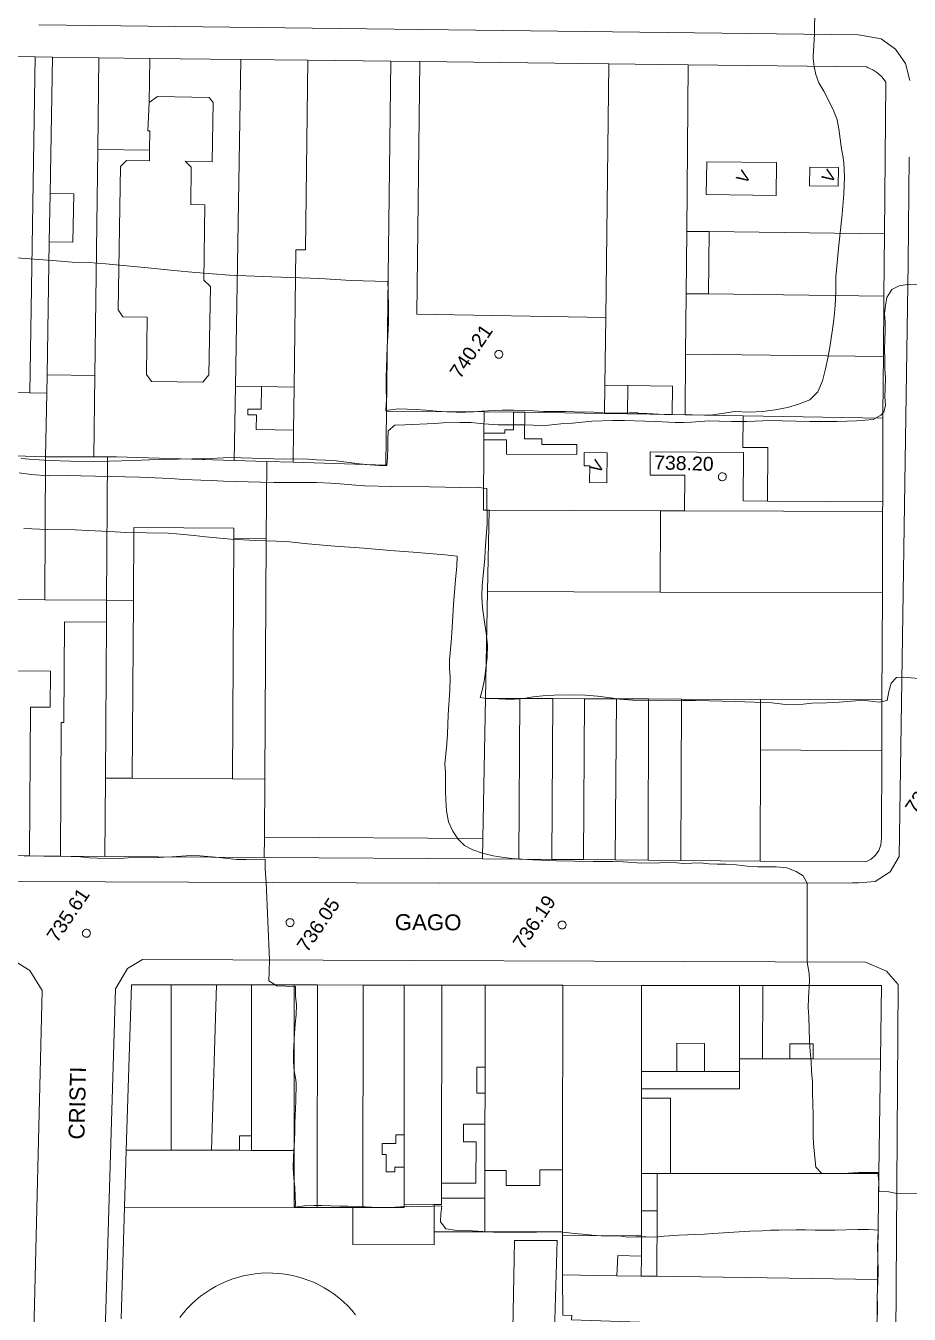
# Model space of a CAD drawing. Header units: metres. Extents: x 7 to 327053, y 40 to 7393807.
# Drawn here: x 326049.9 to 326161, y 7392972.6 to 7393134.6 of the extents above; entities that cross this region are included whole.
import ezdxf
from ezdxf.enums import TextEntityAlignment as Align

# ---------------------------------------------------------------- set-up
doc = ezdxf.new("R2010")
doc.units = ezdxf.units.M
doc.layers.get('0').update_dxf_attribs({"lineweight": 18})
for name, color, linetype, lineweight in [('100_SIST_VIARIO_MEIO_FIO', 1, 'Continuous', 18), ('160_P_SIMP_ASF_TOP', 7, 'Continuous', 18), ('206_MURO_E_MURO_ARRIMO', 7, 'Continuous', 18), ('214_PROJ_BEIRAL_EDIF', 10, 'Continuous', 18), ('216_EDIF_NOTAVEL', 2, 'Continuous', 18), ('600_CURVA_MESTRA', 14, 'Continuous', 18), ('604_CURVA_INTERM', 7, 'Continuous', 18), ('606_PTO_COTADO', 7, 'Continuous', 18), ('608_PTO_COTADO_INTERVIA', 1, 'Continuous', 18)]:
    doc.layers.add(name, color=color, linetype=linetype, lineweight=lineweight)
doc.styles.add('Style-Arial', font='arial.ttf', dxfattribs={"height": 1.75})

# ---------------------------------------------------------------- blocks, each defined once
blk = doc.blocks.new('SP09')
at = {"color": 0, "linetype": 'Continuous'}
blk.add_lwpolyline([(-0.03, -0.51), (-0.14, -0.49), (-0.24, -0.46), (-0.31, -0.42), (-0.35, -0.39), (-0.42, -0.31), (-0.47, -0.24), (-0.51, -0.15), (-0.52, -0.09), (-0.52, 0.03), (-0.51, 0.11), (-0.48, 0.2), (-0.44, 0.27), (-0.4, 0.33), (-0.32, 0.39), (-0.23, 0.44), (-0.15, 0.48), (-0.1, 0.48), (-0.03, 0.48), (0.08, 0.48), (0.19, 0.44), (0.27, 0.4), (0.35, 0.32), (0.41, 0.23), (0.46, 0.11), (0.48, 0.03), (0.48, -0.03), (0.47, -0.08), (0.44, -0.21), (0.38, -0.3), (0.31, -0.38), (0.23, -0.44), (0.1, -0.49), (0.02, -0.51)], close=True, dxfattribs=at)
blk = doc.blocks.new('SP10')
at = {"color": 0, "linetype": 'Continuous'}
blk.add_lwpolyline([(-0.03, -0.51), (-0.14, -0.49), (-0.24, -0.46), (-0.31, -0.42), (-0.35, -0.39), (-0.42, -0.31), (-0.47, -0.24), (-0.51, -0.15), (-0.52, -0.09), (-0.52, 0.03), (-0.51, 0.11), (-0.48, 0.2), (-0.44, 0.27), (-0.4, 0.33), (-0.32, 0.39), (-0.23, 0.44), (-0.15, 0.48), (-0.1, 0.48), (-0.03, 0.48), (0.08, 0.48), (0.19, 0.44), (0.27, 0.4), (0.35, 0.32), (0.41, 0.23), (0.46, 0.11), (0.48, 0.03), (0.48, -0.03), (0.47, -0.08), (0.44, -0.21), (0.38, -0.3), (0.31, -0.38), (0.23, -0.44), (0.1, -0.49), (0.02, -0.51)], close=True, dxfattribs=at)

msp = doc.modelspace()

# ---------------------------------------------------------------- linework, layer by layer
at = {"layer": '100_SIST_VIARIO_MEIO_FIO'}
for points in [[(325950.057, 7393135.542), (325947.572, 7393133.979), (325946.09, 7393131.449), (325945.455, 7393108.517), (325944.816, 7393069.995), (325944.527, 7393050.731), (325944.383, 7393041.099), (325944.326, 7393035.913), (325944.337, 7393032.948), (325944.761, 7393030.782), (325946.573, 7393028.483), (325949.303, 7393027.454), (326049.36, 7393026.983), (326101.988, 7393026.778), (326153.839, 7393026.804), (326154.578, 7393026.815), (326156.711, 7393027.004), (326158.59, 7393028.195), (326159.706, 7393030.123), (326160.859, 7393104.738), (326160.981, 7393118.077)], [(326161.068, 7393127.712), (326160.526, 7393129.845), (326159.268, 7393131.659), (326157.464, 7393132.938), (326154.585, 7393133.469), (326051.557, 7393134.71)], [(326048.721, 7392879.463), (326051.986, 7393013.277), (326050.442, 7393015.807), (326048.545, 7393016.987), (326047.585, 7393017.25), (325956.439, 7393017.649), (325954.401, 7393016.742), (325952.679, 7393014.342), (325952.711, 7393011.136), (325994.642, 7392915.248)]]:
    msp.add_lwpolyline(points, dxfattribs=at)
msp.add_lwpolyline([(326057.731, 7392896.38), (326058.257, 7392894.291), (326059.794, 7392892.686), (326062.669, 7392892.095), (326156.5, 7392891.203), (326158.051, 7392892.52), (326158.785, 7392893.821), (326159.597, 7393014.037), (326158.123, 7393015.718), (326155.493, 7393016.835), (326064.604, 7393017.201), (326062.722, 7393016.033), (326061.185, 7393013.499), (326059.131, 7392945.403)], close=True, dxfattribs=at)
at = {"layer": '206_MURO_E_MURO_ARRIMO'}
for p, q in [((326059.093, 7393130.579), (326065.524, 7393130.502)), ((326095.796, 7393130.136), (326099.441, 7393130.092)), ((326157.639, 7393074.736), (326157.634, 7393073.516)), ((326054.27, 7393030.179), (326050.404, 7393030.203)), ((326079.899, 7393030.015), (326059.863, 7393030.143)), ((326107.319, 7393029.841), (326079.899, 7393030.015))]:
    msp.add_line(p, q, dxfattribs=at)
for points in [[(326111.227, 7393086.029), (326112.632, 7393086.022)], [(326079.899, 7393030.015), (326079.915, 7393032.554)], [(326127.298, 7392979.865), (326127.295, 7392977.381)]]:
    msp.add_lwpolyline(points, dxfattribs=at)
at = {"layer": '214_PROJ_BEIRAL_EDIF'}
for points in [[(326051.117, 7393130.676), (326043.975, 7393130.762), (326043.442, 7393098.878), (326047.812, 7393098.805), (326047.639, 7393088.489), (326050.411, 7393088.443)], [(326052.589, 7393090.708), (326052.869, 7393107.43), (326052.97, 7393113.509), (326053.257, 7393130.65), (326051.117, 7393130.676), (326050.411, 7393088.443), (326052.551, 7393088.407)], [(326052.97, 7393113.509), (326053.257, 7393130.65), (326059.093, 7393130.579), (326058.954, 7393119.059), (326058.61, 7393090.608), (326052.589, 7393090.708), (326052.869, 7393107.43), (326055.838, 7393107.381), (326055.94, 7393113.459)], [(326058.61, 7393090.608), (326058.487, 7393080.386), (326060.182, 7393080.389), (326061.339, 7393080.39), (326076.128, 7393079.934), (326076.281, 7393089.294), (326076.95, 7393130.364), (326065.524, 7393130.502), (326065.434, 7393124.949), (326066.477, 7393125.692), (326072.963, 7393125.586), (326073.471, 7393124.935), (326073.35, 7393117.502), (326069.946, 7393117.557), (326070.721, 7393116.802), (326070.645, 7393112.106), (326072.439, 7393112.076), (326072.285, 7393102.61), (326073.121, 7393101.804), (326072.94, 7393090.687), (326072.164, 7393089.775), (326065.727, 7393089.88), (326065.078, 7393090.757), (326065.195, 7393097.943), (326062.13, 7393097.993), (326061.52, 7393098.892), (326061.814, 7393116.899), (326062.568, 7393117.668), (326065.464, 7393117.62), (326065.486, 7393118.953), (326058.954, 7393119.059)], [(326085.377, 7393130.262), (326076.95, 7393130.364), (326076.281, 7393089.294), (326079.546, 7393089.24), (326083.656, 7393089.173), (326083.864, 7393106.435), (326085.089, 7393106.42)], [(326083.542, 7393079.705), (326095.183, 7393079.345), (326095.264, 7393086.118), (326095.796, 7393130.136), (326085.377, 7393130.262), (326085.089, 7393106.42), (326083.864, 7393106.435), (326083.656, 7393089.173), (326083.59, 7393083.735)], [(326122.826, 7393097.925), (326099.057, 7393098.316), (326099.441, 7393130.092), (326123.211, 7393129.805)], [(326131.156, 7393085.713), (326131.199, 7393089.298), (326125.594, 7393089.366), (326122.723, 7393089.4), (326122.826, 7393097.925), (326123.211, 7393129.805), (326133.187, 7393129.684), (326133.003, 7393108.746), (326132.934, 7393100.91), (326132.867, 7393093.307), (326132.8, 7393085.685)], [(326135.835, 7393108.712), (326157.854, 7393108.446), (326158.019, 7393127.521), (326157.571, 7393128.117), (326157.029, 7393128.632), (326156.409, 7393129.052), (326155.729, 7393129.365), (326155.586, 7393129.414), (326133.187, 7393129.684), (326133.003, 7393108.746)], [(326065.486, 7393118.953), (326065.464, 7393117.62), (326062.568, 7393117.668), (326061.814, 7393116.899), (326061.52, 7393098.892), (326062.13, 7393097.993), (326065.195, 7393097.943), (326065.078, 7393090.757), (326065.727, 7393089.88), (326072.164, 7393089.775), (326072.94, 7393090.687), (326073.121, 7393101.804), (326072.285, 7393102.61), (326072.439, 7393112.076), (326070.645, 7393112.106), (326070.721, 7393116.802), (326069.946, 7393117.557), (326073.35, 7393117.502), (326073.471, 7393124.935), (326072.963, 7393125.586), (326066.477, 7393125.692), (326065.434, 7393124.949), (326065.266, 7393121.379), (326065.526, 7393121.375)], [(326027.93, 7393107.673), (326037.916, 7393107.553), (326037.955, 7393110.761), (326038.095, 7393122.374), (326041.82, 7393122.329), (326040.978, 7393098.92), (326025.369, 7393099.181), (326025.197, 7393088.864), (326047.639, 7393088.489), (326050.411, 7393088.443), (326052.551, 7393088.407), (326052.416, 7393080.378), (326044.854, 7393080.624), (326022.015, 7393081.368), (326022.874, 7393107.734)], [(326135.518, 7393117.507), (326144.307, 7393117.401), (326144.257, 7393113.257), (326135.468, 7393113.363)], [(326148.484, 7393116.8), (326148.456, 7393114.456), (326152.054, 7393114.412), (326152.083, 7393116.757)], [(326052.97, 7393113.509), (326052.869, 7393107.43), (326055.838, 7393107.381), (326055.94, 7393113.459)], [(326157.786, 7393100.609), (326157.854, 7393108.446), (326135.835, 7393108.712), (326135.74, 7393100.876)], [(326135.74, 7393100.876), (326157.786, 7393100.609), (326157.72, 7393093.007), (326132.867, 7393093.307), (326132.934, 7393100.91)], [(326140.082, 7393085.562), (326157.677, 7393085.264), (326157.694, 7393089.991), (326157.72, 7393093.007), (326132.867, 7393093.307), (326132.8, 7393085.685)], [(326052.551, 7393088.407), (326052.589, 7393090.708), (326058.61, 7393090.608), (326058.487, 7393080.386), (326052.416, 7393080.378)], [(326083.59, 7393083.735), (326083.542, 7393079.705), (326080.216, 7393079.807), (326076.128, 7393079.934), (326076.281, 7393089.294), (326079.546, 7393089.24), (326079.499, 7393086.38), (326077.84, 7393086.407), (326077.829, 7393085.687), (326078.901, 7393085.669), (326078.87, 7393083.811)], [(326122.681, 7393085.856), (326122.723, 7393089.4), (326125.594, 7393089.366), (326125.551, 7393085.808)], [(326107.518, 7393083.385), (326107.512, 7393082.528), (326107.456, 7393073.693), (326108.164, 7393073.691), (326107.967, 7393063.455), (326107.708, 7393050.021), (326107.368, 7393032.379), (326079.915, 7393032.554), (326079.962, 7393039.866), (326080.154, 7393070.133), (326080.216, 7393079.807), (326083.542, 7393079.705), (326095.183, 7393079.345), (326095.264, 7393086.118), (326107.535, 7393086.05)], [(326122.681, 7393085.856), (326112.632, 7393086.022), (326112.61, 7393082.651), (326114.774, 7393082.637), (326114.769, 7393081.959), (326119.208, 7393081.931), (326119.2, 7393080.671), (326110.352, 7393080.727), (326110.363, 7393082.51), (326107.512, 7393082.528), (326107.456, 7393073.693), (326108.164, 7393073.691), (326129.696, 7393073.615), (326132.717, 7393073.604), (326132.746, 7393078.067), (326128.393, 7393078.095), (326128.411, 7393081.007), (326140.146, 7393080.932), (326140.101, 7393074.863), (326143.152, 7393074.828), (326143.195, 7393081.546), (326140.056, 7393081.566), (326140.082, 7393085.562), (326132.8, 7393085.685), (326131.156, 7393085.713), (326125.551, 7393085.808)], [(326107.518, 7393083.385), (326107.535, 7393086.05), (326111.227, 7393086.029), (326111.213, 7393083.777), (326110.13, 7393083.784), (326110.127, 7393083.368)], [(326140.082, 7393085.562), (326157.677, 7393085.264), (326157.639, 7393074.736), (326143.152, 7393074.828), (326143.195, 7393081.546), (326140.056, 7393081.566)], [(326044.738, 7393062.45), (326044.74, 7393062.716), (326044.854, 7393080.624), (326052.416, 7393080.378), (326052.302, 7393062.407)], [(326060.068, 7393062.363), (326052.302, 7393062.407), (326052.416, 7393080.378), (326058.487, 7393080.386), (326060.182, 7393080.389)], [(326063.447, 7393062.344), (326063.505, 7393071.49), (326076.089, 7393071.41), (326076.081, 7393070.159), (326080.154, 7393070.133), (326080.216, 7393079.807), (326076.128, 7393079.934), (326061.339, 7393080.39), (326060.182, 7393080.389), (326060.068, 7393062.363)], [(326120.102, 7393080.92), (326120.091, 7393079.252), (326120.812, 7393079.247), (326120.799, 7393077.147), (326122.966, 7393077.133), (326122.99, 7393080.902)], [(326107.967, 7393063.455), (326108.164, 7393073.691), (326129.696, 7393073.615), (326129.66, 7393063.379)], [(326132.717, 7393073.604), (326157.634, 7393073.516), (326157.597, 7393063.28), (326129.66, 7393063.379), (326129.696, 7393073.615)], [(326063.304, 7393039.972), (326063.447, 7393062.344), (326063.505, 7393071.49), (326076.089, 7393071.41), (326076.081, 7393070.159), (326075.888, 7393039.892)], [(326075.888, 7393039.892), (326079.962, 7393039.866), (326080.154, 7393070.133), (326076.081, 7393070.159)], [(326060.068, 7393062.363), (326060.05, 7393059.609), (326059.925, 7393039.994), (326063.304, 7393039.972), (326063.447, 7393062.344)], [(326129.66, 7393063.379), (326157.597, 7393063.28), (326157.549, 7393049.844), (326142.294, 7393049.898), (326132.355, 7393049.934), (326128.216, 7393049.948), (326124.184, 7393049.962), (326120.137, 7393049.977), (326116.165, 7393049.991), (326112.015, 7393050.005), (326107.708, 7393050.021), (326107.967, 7393063.455)], [(326044.565, 7393035.261), (326044.719, 7393059.37), (326047.283, 7393059.356), (326048.839, 7393058.375), (326048.812, 7393053.462), (326053.021, 7393053.438), (326052.996, 7393048.918), (326050.508, 7393048.932), (326050.404, 7393030.203), (326044.533, 7393030.241)], [(326059.925, 7393039.994), (326060.05, 7393059.609), (326054.764, 7393059.638), (326054.694, 7393046.967), (326054.363, 7393046.968), (326054.27, 7393030.179), (326059.863, 7393030.143)], [(326107.368, 7393032.379), (326107.319, 7393029.841), (326111.886, 7393029.804), (326112.015, 7393050.005), (326107.708, 7393050.021)], [(326116.037, 7393029.771), (326116.165, 7393049.991), (326112.015, 7393050.005), (326111.886, 7393029.804)], [(326120.008, 7393029.739), (326120.137, 7393049.977), (326116.165, 7393049.991), (326116.037, 7393029.771)], [(326124.01, 7393029.708), (326124.184, 7393049.962), (326120.137, 7393049.977), (326120.008, 7393029.739)], [(326128.145, 7393029.674), (326128.216, 7393049.948), (326124.184, 7393049.962), (326124.01, 7393029.708)], [(326132.283, 7393029.641), (326132.355, 7393049.934), (326128.216, 7393049.948), (326128.145, 7393029.674)], [(326142.294, 7393049.898), (326142.272, 7393043.535), (326142.222, 7393029.562), (326132.283, 7393029.641), (326132.355, 7393049.934)], [(326142.294, 7393049.898), (326157.549, 7393049.844), (326157.525, 7393043.404), (326142.272, 7393043.535)], [(326142.222, 7393029.562), (326142.272, 7393043.535), (326157.525, 7393043.404), (326157.486, 7393032.425), (326157.423, 7393031.61), (326157.172, 7393030.905), (326156.752, 7393030.286), (326156.191, 7393029.792), (326155.528, 7393029.456)], [(326062.554, 7392993.203), (326063.189, 7393014.007), (326068.2, 7393014.001), (326068.178, 7392993.197)], [(326073.265, 7392993.192), (326073.891, 7393013.995), (326068.2, 7393014.001), (326068.178, 7392993.197)], [(326076.774, 7392993.188), (326076.776, 7392995.011), (326078.285, 7392995.01), (326078.305, 7393013.99), (326073.891, 7393013.995), (326073.265, 7392993.192)], [(326078.285, 7392995.01), (326078.283, 7392993.186), (326083.652, 7392993.181), (326083.674, 7393013.983), (326078.305, 7393013.99)], [(326083.674, 7393013.983), (326083.652, 7392993.181), (326083.645, 7392986.006), (326086.561, 7392986.003), (326086.591, 7393013.98)], [(326091.043, 7392985.998), (326092.304, 7392985.997), (326092.333, 7393013.973), (326086.591, 7393013.98), (326086.561, 7392986.003)], [(326097.466, 7392986.399), (326097.471, 7392991.068), (326096.322, 7392991.07), (326096.321, 7392990.493), (326095.228, 7392990.494), (326095.23, 7392992.647), (326094.702, 7392992.647), (326094.704, 7392994.051), (326096.438, 7392994.049), (326096.439, 7392995.135), (326097.475, 7392995.134), (326097.495, 7393013.967), (326092.333, 7393013.973), (326092.304, 7392985.997), (326097.465, 7392985.991)], [(326097.471, 7392991.068), (326097.475, 7392995.134), (326097.495, 7393013.967), (326102.21, 7393013.962), (326102.184, 7392989.07), (326102.182, 7392987.179), (326102.181, 7392986.394), (326101.246, 7392986.395), (326097.466, 7392986.399)], [(326102.184, 7392989.07), (326102.21, 7393013.962), (326107.66, 7393013.955), (326107.649, 7393003.639), (326106.606, 7393003.64), (326106.602, 7393000.386), (326107.646, 7393000.385), (326107.642, 7392996.467), (326104.943, 7392996.47), (326104.941, 7392994.242), (326106.515, 7392994.24), (326106.51, 7392989.066)], [(326117.395, 7392990.717), (326114.53, 7392990.72), (326114.528, 7392988.764), (326110.32, 7392988.768), (326110.322, 7392990.641), (326107.636, 7392990.644), (326107.642, 7392996.467), (326107.646, 7393000.385), (326107.649, 7393003.639), (326107.66, 7393013.955), (326117.419, 7393013.944)], [(326117.387, 7392982.922), (326117.386, 7392982.457), (326127.3, 7392982.447), (326127.304, 7392985.581), (326127.309, 7392990.286), (326127.318, 7392999.739), (326127.32, 7393000.931), (326127.322, 7393003.095), (326127.333, 7393013.932), (326117.419, 7393013.944), (326117.395, 7392990.717)], [(326131.778, 7393003.09), (326127.322, 7393003.095), (326127.333, 7393013.932), (326139.657, 7393013.918), (326139.647, 7393004.683), (326139.646, 7393003.082), (326135.237, 7393003.087), (326135.241, 7393006.64), (326131.781, 7393006.643)], [(326139.657, 7393013.918), (326142.557, 7393013.915), (326142.548, 7393004.68), (326139.647, 7393004.683)], [(326145.976, 7393004.677), (326142.548, 7393004.68), (326142.557, 7393013.915), (326157.469, 7393013.897), (326157.351, 7393004.665), (326148.916, 7393004.673), (326148.918, 7393006.567), (326145.978, 7393006.57)], [(326131.778, 7393003.09), (326135.237, 7393003.087), (326135.241, 7393006.64), (326131.781, 7393006.643)], [(326145.976, 7393004.677), (326148.916, 7393004.673), (326148.918, 7393006.567), (326145.978, 7393006.57)], [(326127.32, 7393000.931), (326127.318, 7392999.739), (326130.973, 7392999.735), (326130.963, 7392990.282), (326157.168, 7392990.255), (326157.351, 7393004.665), (326148.916, 7393004.673), (326145.976, 7393004.677), (326142.548, 7393004.68), (326139.647, 7393004.683), (326139.646, 7393003.082), (326139.643, 7393000.918)], [(326127.318, 7392999.739), (326127.309, 7392990.286), (326129.276, 7392990.284), (326130.963, 7392990.282), (326130.973, 7392999.735)], [(326076.774, 7392993.188), (326078.283, 7392993.186), (326083.652, 7392993.181), (326083.645, 7392986.006), (326062.335, 7392986.028), (326062.554, 7392993.203), (326068.178, 7392993.197), (326073.265, 7392993.192)], [(326117.395, 7392990.717), (326114.53, 7392990.72), (326114.528, 7392988.764), (326110.32, 7392988.768), (326110.322, 7392990.641), (326107.636, 7392990.644), (326107.632, 7392987.173), (326107.628, 7392982.932), (326117.387, 7392982.922)], [(326127.309, 7392990.286), (326129.276, 7392990.284), (326129.271, 7392985.579), (326127.304, 7392985.581)], [(326130.963, 7392990.282), (326157.168, 7392990.255), (326156.998, 7392976.949), (326129.262, 7392977.353), (326129.271, 7392985.579), (326129.276, 7392990.284)], [(326107.628, 7392982.932), (326107.632, 7392987.173), (326102.182, 7392987.179), (326102.181, 7392986.394), (326101.246, 7392986.395), (326101.243, 7392982.939)], [(326127.298, 7392979.865), (326127.3, 7392982.447), (326117.386, 7392982.457), (326117.381, 7392977.526), (326124.239, 7392977.426), (326124.323, 7392979.964)], [(326127.295, 7392977.381), (326129.262, 7392977.353), (326156.998, 7392976.949), (326156.909, 7392969.981), (326139.726, 7392970.551), (326136.932, 7392970.644), (326136.942, 7392971.251), (326118.522, 7392971.863), (326118.541, 7392972.419), (326117.419, 7392972.456), (326117.381, 7392977.526), (326124.239, 7392977.426)]]:
    msp.add_lwpolyline(points, close=True, dxfattribs=at)
at = {"layer": '216_EDIF_NOTAVEL'}
for points in [[(326061.908, 7392972.012), (326062.335, 7392986.028), (326083.645, 7392986.006), (326086.561, 7392986.003), (326091.043, 7392985.998), (326091.038, 7392981.329), (326101.241, 7392981.319), (326101.243, 7392982.939), (326107.628, 7392982.932), (326117.387, 7392982.922), (326117.386, 7392982.457), (326117.381, 7392977.526), (326117.419, 7392972.456)], [(326116.097, 7392960.481), (326116.703, 7392981.847), (326111.363, 7392981.83), (326111.004, 7392963.92)], [(326069.268, 7392972.176), (326069.734, 7392972.763), (326070.231, 7392973.325), (326070.758, 7392973.859), (326071.312, 7392974.364), (326071.892, 7392974.839), (326072.497, 7392975.282), (326073.125, 7392975.692), (326073.774, 7392976.068), (326074.443, 7392976.408), (326075.128, 7392976.712), (326075.829, 7392976.979), (326076.543, 7392977.208), (326077.268, 7392977.399), (326078.003, 7392977.55), (326078.744, 7392977.662), (326079.491, 7392977.734), (326080.24, 7392977.766), (326080.99, 7392977.757), (326081.738, 7392977.709), (326082.483, 7392977.62), (326083.222, 7392977.492), (326083.953, 7392977.324), (326084.673, 7392977.117), (326085.382, 7392976.872), (326086.077, 7392976.59), (326086.755, 7392976.27), (326087.416, 7392975.915), (326088.056, 7392975.525), (326088.675, 7392975.101), (326089.27, 7392974.645), (326089.839, 7392974.157), (326090.382, 7392973.639), (326090.896, 7392973.094), (326091.381, 7392972.521)], [(326091.381, 7392972.521), (326090.896, 7392973.094), (326090.382, 7392973.639), (326089.839, 7392974.157), (326089.27, 7392974.645), (326088.675, 7392975.101), (326088.056, 7392975.525), (326087.416, 7392975.915), (326086.755, 7392976.27), (326086.077, 7392976.59), (326085.382, 7392976.872), (326084.673, 7392977.117), (326083.953, 7392977.324), (326083.222, 7392977.492), (326082.483, 7392977.62), (326081.738, 7392977.709), (326080.99, 7392977.757), (326080.24, 7392977.766), (326079.491, 7392977.734), (326078.744, 7392977.662), (326078.003, 7392977.55), (326077.268, 7392977.399), (326076.543, 7392977.208), (326075.829, 7392976.979), (326075.128, 7392976.712), (326074.443, 7392976.408), (326073.774, 7392976.068), (326073.125, 7392975.692), (326072.497, 7392975.282), (326071.892, 7392974.839), (326071.312, 7392974.364), (326070.758, 7392973.859), (326070.231, 7392973.325), (326069.734, 7392972.763), (326069.268, 7392972.176)]]:
    msp.add_lwpolyline(points, dxfattribs=at)
for points in [[(326091.043, 7392985.998), (326092.304, 7392985.997), (326097.465, 7392985.991), (326097.466, 7392986.399), (326101.246, 7392986.395), (326101.243, 7392982.939), (326101.241, 7392981.319), (326091.038, 7392981.329)], [(326111.004, 7392963.92), (326112.722, 7392963.499), (326112.663, 7392962.333), (326110.965, 7392961.974), (326110.927, 7392960.082), (326111.911, 7392960.037), (326111.939, 7392960.664), (326116.097, 7392960.481), (326116.703, 7392981.847), (326111.363, 7392981.83)]]:
    msp.add_lwpolyline(points, close=True, dxfattribs=at)
at = {"layer": '600_CURVA_MESTRA', "elevation": 740}
msp.add_lwpolyline([(326149.152, 7393140.083), (326149.06, 7393133.535), (326148.934, 7393131.414), (326148.881, 7393130.787), (326148.894, 7393130.489), (326149.018, 7393129.489), (326149.254, 7393128.469), (326149.596, 7393127.427), (326150.225, 7393126.358), (326151.421, 7393124.068), (326151.899, 7393122.757), (326152.134, 7393121.63), (326152.469, 7393119.124), (326152.658, 7393118.017), (326152.697, 7393117.594), (326152.742, 7393117.413), (326152.826, 7393115.587), (326152.815, 7393114.543), (326152.76, 7393113.409), (326152.563, 7393110.89), (326152.101, 7393106.592), (326151.739, 7393103.009), (326151.736, 7393101.274), (326151.694, 7393100.147), (326151.607, 7393098.928), (326151.495, 7393097.653), (326151.341, 7393096.39), (326150.949, 7393093.911), (326150.753, 7393092.807), (326150.468, 7393091.449), (326150.08, 7393089.94), (326149.5, 7393088.573), (326148.476, 7393087.579), (326147.059, 7393087.008), (326145.693, 7393086.608), (326144.141, 7393086.312), (326142.532, 7393086.092), (326140.882, 7393085.991), (326138.993, 7393086.085), (326137.714, 7393085.898), (326136.291, 7393085.666), (326134.812, 7393085.645), (326132.629, 7393085.702), (326131.427, 7393085.693), (326130.205, 7393085.71), (326127.992, 7393085.838), (326126.833, 7393085.845), (326126.901, 7393085.93), (326125.827, 7393085.926), (326124.743, 7393085.875), (326122.455, 7393085.905), (326121.321, 7393085.995), (326118.88, 7393086.062), (326117.825, 7393086.109), (326116.374, 7393086.105), (326115.001, 7393086.076), (326113.739, 7393086.184), (326112.585, 7393086.202), (326111.272, 7393086.249), (326109.803, 7393086.268), (326107.255, 7393086.14), (326106.229, 7393086.068), (326105.228, 7393086.022), (326104.007, 7393086.015), (326102.829, 7393086.057), (326101.509, 7393086.135), (326100.196, 7393086.25), (326098.993, 7393086.334), (326096.739, 7393086.412), (326095.197, 7393086.2), (326095.278, 7393087.621), (326095.224, 7393088.991), (326095.222, 7393090.366), (326095.361, 7393094.231), (326095.442, 7393095.611), (326095.511, 7393097.206), (326095.534, 7393099.132), (326095.465, 7393101.304), (326095.451, 7393102.432), (326093.842, 7393102.499), (326090.806, 7393102.583), (326086.899, 7393102.801), (326080.788, 7393103.044), (326075.531, 7393103.23), (326071.233, 7393103.592), (326068.549, 7393103.822), (326065.686, 7393104.112), (326059.993, 7393104.646), (326057.871, 7393104.813), (326055.732, 7393104.887), (326053.771, 7393105.022), (326048.155, 7393105.459)], dxfattribs=at)
at = {"layer": '604_CURVA_INTERM', "flags": 128}
for points, elevation in [([(326049.325, 7393080.202), (326050.325, 7393080.1), (326052.866, 7393079.92), (326055.588, 7393079.831), (326058.382, 7393079.799), (326060.457, 7393079.827), (326063.517, 7393079.912), (326065.454, 7393080.011), (326070.895, 7393080.128), (326072.433, 7393080.151), (326075.488, 7393080.306), (326076.98, 7393080.275), (326079.719, 7393080.163), (326082.402, 7393080.119), (326083.313, 7393080.133), (326085.468, 7393080.086), (326086.469, 7393080.023), (326087.579, 7393079.982), (326088.932, 7393079.889), (326091.857, 7393079.523), (326093.23, 7393079.38), (326094.306, 7393079.315), (326095.313, 7393079.294), (326095.385, 7393080.354), (326095.42, 7393081.523), (326095.414, 7393082.532), (326095.476, 7393083.661), (326096.324, 7393084.362), (326097.552, 7393084.397), (326101.314, 7393084.605), (326102.381, 7393084.664), (326104.471, 7393084.708), (326105.917, 7393084.711), (326107.468, 7393084.526), (326109.321, 7393084.436), (326110.382, 7393084.419), (326112.604, 7393084.429), (326113.681, 7393084.389), (326114.862, 7393084.298), (326117.186, 7393084.535), (326118.641, 7393084.644), (326121.09, 7393084.87), (326123.711, 7393084.978), (326125.175, 7393084.982), (326127.753, 7393084.891), (326129.101, 7393084.817), (326131.531, 7393084.722), (326132.605, 7393084.696), (326133.606, 7393084.754), (326134.683, 7393084.839), (326135.879, 7393084.901), (326137.071, 7393084.897), (326138.646, 7393084.846), (326140.566, 7393084.855), (326141.577, 7393084.877), (326143.493, 7393084.967), (326145.054, 7393084.937), (326148.464, 7393084.837), (326151.45, 7393084.849), (326151.912, 7393084.822), (326154.366, 7393084.93), (326155.399, 7393084.99), (326156.434, 7393085.092), (326157.4, 7393085.648), (326157.79, 7393086.039), (326157.99, 7393086.862), (326157.911, 7393087.929), (326157.934, 7393089.006), (326157.987, 7393090.322), (326157.896, 7393091.405), (326157.905, 7393092.694), (326157.886, 7393093.871), (326157.951, 7393096.276), (326157.93, 7393097.319), (326157.856, 7393098.387), (326157.995, 7393099.427), (326158.16, 7393100.415), (326158.77, 7393101.423), (326159.716, 7393101.902), (326160.724, 7393102.056), (326160.817, 7393102.057), (326171.666, 7393102.259)], 739), ([(326049.066, 7393078.364), (326050.596, 7393078.188), (326052.748, 7393077.99), (326055.16, 7393078.031), (326056.823, 7393078.017), (326064.195, 7393077.815), (326068.078, 7393077.673), (326069.779, 7393077.562), (326071.927, 7393077.459), (326073.284, 7393077.412), (326074.752, 7393077.334), (326079.434, 7393077.198), (326081.1, 7393077.173), (326086.444, 7393077.176), (326088.268, 7393077.09), (326089.933, 7393076.972), (326091.416, 7393076.831), (326092.547, 7393076.752), (326095.863, 7393076.662), (326100.676, 7393076.613), (326104.602, 7393076.555), (326106.564, 7393076.587), (326107.888, 7393076.42), (326107.859, 7393074.314), (326107.918, 7393073.182), (326107.9, 7393071.942), (326107.799, 7393070.362), (326107.655, 7393068.675), (326107.615, 7393067.574), (326107.283, 7393064.262), (326107.254, 7393062.843), (326107.331, 7393061.461), (326107.539, 7393059.894), (326107.807, 7393058.264), (326107.955, 7393056.694), (326107.898, 7393055.207), (326107.753, 7393053.773), (326107.584, 7393052.406), (326107.351, 7393051.17), (326107.02, 7393050.116), (326107.567, 7393050.055), (326110.217, 7393049.906), (326111.353, 7393049.918), (326112.527, 7393050.021), (326113.686, 7393050.196), (326114.925, 7393050.358), (326116.287, 7393050.419), (326118.908, 7393050.455), (326120.263, 7393050.42), (326121.796, 7393050.298), (326123.406, 7393050.097), (326124.573, 7393049.924), (326126.214, 7393049.789), (326127.915, 7393049.77), (326130.983, 7393049.784), (326132.504, 7393049.753), (326134.099, 7393049.752), (326135.844, 7393049.721), (326139.103, 7393049.631), (326142.703, 7393049.5), (326143.704, 7393049.47), (326145.424, 7393049.255), (326146.55, 7393049.194), (326147.632, 7393049.311), (326148.718, 7393049.402), (326150.619, 7393049.458), (326152.18, 7393049.536), (326154.724, 7393049.759), (326155.785, 7393049.729), (326157.176, 7393049.543), (326158.202, 7393049.771), (326158.416, 7393050.896), (326158.707, 7393051.918), (326159.39, 7393052.653), (326160.204, 7393052.694), (326171.33, 7393051.723)], 738), ([(326049.683, 7393071.378), (326052.659, 7393071.259), (326056.143, 7393071.221), (326061.142, 7393070.948), (326062.478, 7393070.886), (326065.081, 7393070.817), (326067.818, 7393070.81), (326068.878, 7393070.728), (326071.077, 7393070.502), (326072.518, 7393070.336), (326075.678, 7393070.044), (326078.838, 7393069.876), (326082.678, 7393069.743), (326084.207, 7393069.59), (326085.379, 7393069.438), (326088.764, 7393069.14), (326092.439, 7393068.887), (326095.71, 7393068.632), (326098.615, 7393068.387), (326102.649, 7393068.08), (326104.161, 7393067.92), (326104.093, 7393066.588), (326103.922, 7393064.974), (326103.683, 7393061.828), (326103.49, 7393058.277), (326103.391, 7393057.073), (326103.167, 7393054.876), (326103.162, 7393053.781), (326103.251, 7393052.688), (326103.206, 7393051.044), (326103.019, 7393047.931), (326102.932, 7393045.531), (326102.854, 7393044.32), (326102.604, 7393041.751), (326102.682, 7393040.713), (326102.668, 7393038.394), (326102.705, 7393037.212), (326102.819, 7393035.873), (326103.064, 7393034.508), (326103.615, 7393033.33), (326104.246, 7393032.369), (326105.081, 7393031.527), (326106.105, 7393030.976), (326107.328, 7393030.571), (326108.655, 7393030.229), (326109.765, 7393030.047), (326111.006, 7393029.901), (326113.677, 7393029.707), (326116.624, 7393029.602), (326121.25, 7393029.527), (326123.774, 7393029.515), (326124.997, 7393029.467), (326127.323, 7393029.303), (326129.598, 7393029.347), (326130.9, 7393029.408), (326132.654, 7393029.249), (326133.663, 7393029.312), (326134.674, 7393029.322), (326135.782, 7393029.233), (326136.816, 7393029.17), (326137.906, 7393029.178), (326139.227, 7393029.097), (326140.632, 7393028.928), (326141.937, 7393028.83), (326144.254, 7393028.821), (326145.576, 7393028.701), (326146.77, 7393028.261), (326147.642, 7393027.705), (326148.145, 7393026.801), (326148.127, 7393016.865), (326148.38, 7393015.423), (326148.421, 7393014.513), (326148.312, 7393012.333), (326148.274, 7393011.132), (326148.344, 7393009.957), (326148.447, 7393006.9), (326148.526, 7393005.607), (326148.633, 7393004.359), (326148.708, 7393003.101), (326148.81, 7393001.783), (326148.831, 7393000.425), (326148.875, 7392999.086), (326148.901, 7392997.561), (326148.918, 7392994.806), (326148.985, 7392993.561), (326149.229, 7392991.068), (326149.939, 7392990.332), (326152.276, 7392990.289), (326153.291, 7392990.311), (326154.6, 7392990.398), (326157.044, 7392990.391), (326157.134, 7392989.238), (326157.141, 7392988.02), (326158.409, 7392987.957), (326159.419, 7392987.751), (326170.497, 7392987.663)], 737), ([(326156.978, 7392972.5), (326156.969, 7392973.771), (326156.927, 7392974.779), (326157.03, 7392976.679), (326157.051, 7392977.773), (326157.043, 7392979.902), (326157.004, 7392980.945), (326157.088, 7392983.128), (326155.835, 7392983.245), (326154.496, 7392983.237), (326151.616, 7392983.148), (326149.138, 7392983.143), (326147.953, 7392983.19), (326146.779, 7392983.209), (326144.574, 7392983.155), (326143.546, 7392983.135), (326142.494, 7392983.072), (326140.956, 7392983.019), (326136.284, 7392982.725), (326135.24, 7392982.655), (326132.015, 7392982.508), (326130.15, 7392982.4), (326129.127, 7392982.256), (326127.916, 7392982.31), (326126.591, 7392982.313), (326125.574, 7392982.266), (326124.458, 7392982.426), (326122.262, 7392982.435), (326121.092, 7392982.506), (326119.899, 7392982.644), (326118.859, 7392982.728), (326117.858, 7392982.861), (326117.401, 7392982.882), (326116.35, 7392982.933), (326115.271, 7392982.93), (326114.104, 7392982.879), (326110.773, 7392982.877), (326108.712, 7392982.909), (326106.09, 7392983.08), (326103.858, 7392983.145), (326102.733, 7392983.306), (326102.062, 7392984.203), (326102.112, 7392985.215), (326102.237, 7392986.224), (326101.034, 7392986.184), (326099.781, 7392986.139), (326098.434, 7392986.147), (326096.317, 7392986.045), (326094.785, 7392986.003), (326093.389, 7392986.03), (326091.923, 7392986.109), (326090.451, 7392986.154), (326089.39, 7392986.152), (326087.15, 7392986.255), (326086.139, 7392986.256), (326084.964, 7392986.213), (326083.74, 7392986.025), (326083.814, 7392986.324), (326083.72, 7392988.505), (326083.6, 7392989.701), (326083.534, 7392991.003), (326083.573, 7392992.431), (326083.717, 7392994.488), (326083.746, 7392995.558), (326083.748, 7392996.596), (326083.861, 7392999.374), (326083.894, 7393001.59), (326083.846, 7393002.061), (326083.675, 7393003.187), (326083.584, 7393004.304), (326083.585, 7393005.495), (326083.714, 7393007.916), (326083.762, 7393009.038), (326083.91, 7393010.244), (326083.952, 7393011.469), (326083.807, 7393012.555), (326083.844, 7393013.804), (326083.747, 7393013.784), (326081.458, 7393013.858), (326080.473, 7393014.487), (326080.501, 7393015.65), (326080.556, 7393017.137), (326080.125, 7393026.863), (326080.022, 7393028.585), (326080.028, 7393029.794), (326077.636, 7393029.75), (326076.388, 7393029.742), (326074.224, 7393029.991), (326071.847, 7393030.218), (326070.658, 7393030.249), (326068.292, 7393030.083), (326067.28, 7393030.046), (326066.101, 7393029.958), (326064.931, 7393030.001), (326062.805, 7393029.974), (326061.685, 7393029.897), (326059.515, 7393029.851), (326058.926, 7393029.92), (326057.878, 7393029.974), (326056.788, 7393030.089), (326055.624, 7393030.146), (326054.353, 7393030.16), (326053.264, 7393030.191), (326052.178, 7393030.198), (326050.946, 7393030.228), (326049.72, 7393030.165)], 736)]:
    msp.add_lwpolyline(points, dxfattribs=dict(at, elevation=elevation))

# ---------------------------------------------------------------- block references
at = {"layer": '606_PTO_COTADO', "rotation": 55.83005668387076}
for p in [(326109.388, 7393093.312, 740.215), (326137.487, 7393077.913, 738.19), (326083.143, 7393021.841, 736.05), (326117.344, 7393021.553, 736.195)]:
    msp.add_blockref('SP09', p, dxfattribs=at)
at = {"layer": '608_PTO_COTADO_INTERVIA', "rotation": 55.83005668387076}
msp.add_blockref('SP10', (326057.543, 7393020.51, 735.6), dxfattribs=at)

# ---------------------------------------------------------------- texts
at = {"layer": '160_P_SIMP_ASF_TOP', "style": 'Style-Arial'}
for s, rotation, p in [('GAGO', 359.77683, (326096.303, 7393021.884)), ('CRISTI', 88.68905, (326056.286, 7392994.551))]:
    msp.add_text(s, height=2, rotation=rotation, dxfattribs=at).set_placement(p, align=Align.MIDDLE_LEFT)
at = {"layer": '214_PROJ_BEIRAL_EDIF', "style": 'Style-Arial'}
for p in [(326140.381, 7393114.59), (326151.122, 7393114.686), (326121.958, 7393078.187)]:
    msp.add_text('V', height=1.5, rotation=55.83006, dxfattribs=at).set_placement(p)
at = {"layer": '606_PTO_COTADO', "style": 'Style-Arial'}
for s, rotation, p in [('740.21', 55.83006, (326105.895, 7393093.67, 740.215)), ('738.20', 358.35387, (326132.649, 7393079.599, 738.19)), ('737.95', 55.83006, (326163.16, 7393038.926, 737.955)), ('736.05', 55.83006, (326086.678, 7393021.546, 736.05)), ('736.19', 55.83006, (326113.83, 7393021.879, 736.195))]:
    msp.add_text(s, height=1.75, rotation=rotation, dxfattribs=at).set_placement(p, align=Align.MIDDLE_CENTER)
at = {"layer": '608_PTO_COTADO_INTERVIA', "style": 'Style-Arial'}
msp.add_text('735.61', height=1.75, rotation=55.83006, dxfattribs=at).set_placement((326055.228, 7393022.775, 735.6), align=Align.MIDDLE_CENTER)

doc.saveas('drawing.dxf')
